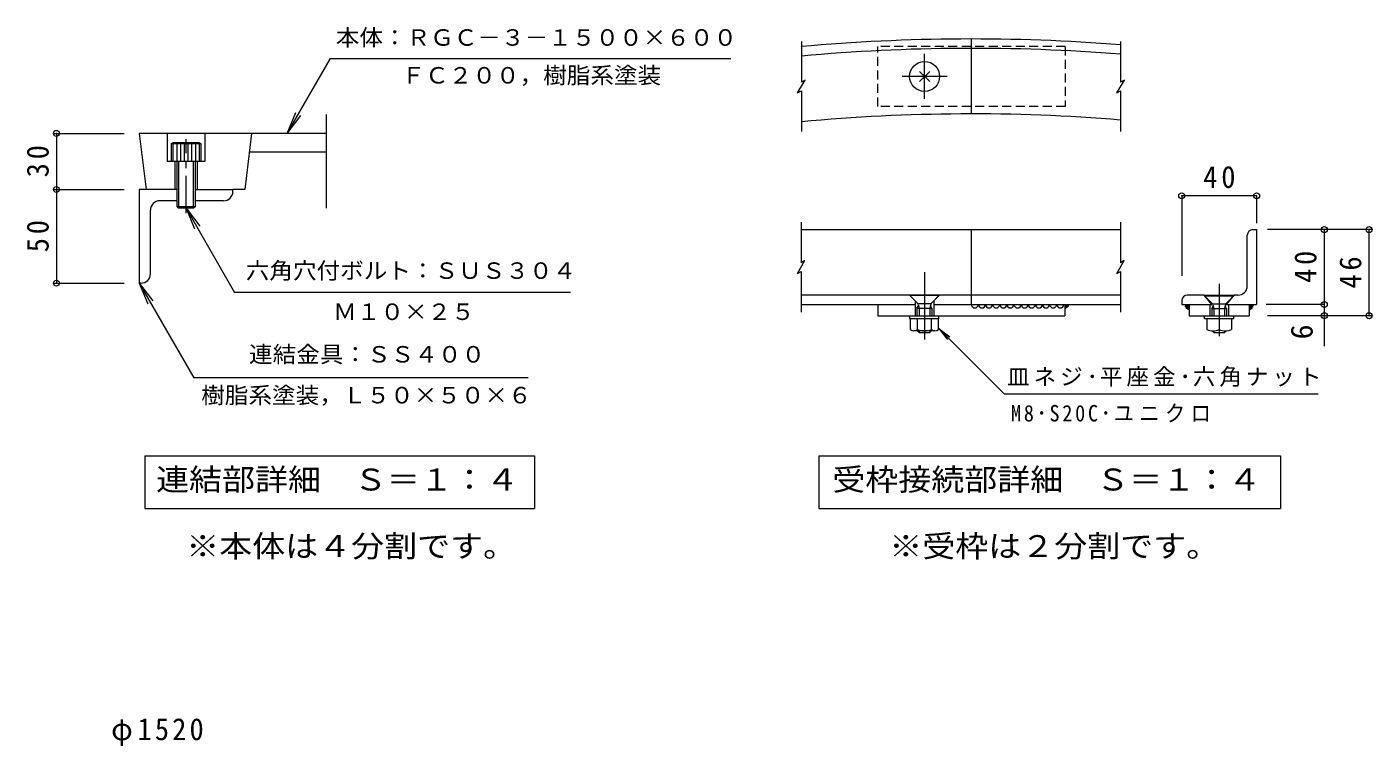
# Model space of a CAD drawing. Units: millimetres on the paper, enlarged 10 times, with parts at other scales. Extents: x -1879 to 1866, y -1364 to 1359.
# Drawn here: x 72 to 1866, y 100 to 1060 of the extents above; entities that cross this region are included whole.
import ezdxf
from ezdxf.enums import TextEntityAlignment as Align

# ---------------------------------------------------------------- set-up
doc = ezdxf.new("R2010")
doc.units = ezdxf.units.MM
doc.header["$LTSCALE"] = 10
doc.header["$PDMODE"] = 32
doc.header["$PDSIZE"] = 8
for name, pattern in [('CHAIN1', [8, 5, -1, 1, -1]), ('CHAIN2', [12, 9, -1, 1, -1]), ('DASHED1', [1.8, 1.2, -0.6])]:
    doc.linetypes.add(name, pattern=pattern)
for name, color, linetype, lineweight in [('1-0_1-0ﾚｲﾔ', 3, 'Continuous', 9), ('1-4_1-4ﾚｲﾔ', 7, 'Continuous', 9), ('1-5_1-5ﾚｲﾔ', 7, 'Continuous', 9), ('1-6_1-6ﾚｲﾔ', 7, 'Continuous', 9), ('1-E', 7, 'Continuous', 9)]:
    doc.layers.add(name, color=color, linetype=linetype, lineweight=lineweight)
doc.styles.add('ＭＳ ゴシック', font='')
doc.styles.get('ＭＳ ゴシック').set_extended_font_data('MS Gothic')

msp = doc.modelspace()

# ---------------------------------------------------------------- linework, layer by layer
at = {"layer": '1-0_1-0ﾚｲﾔ'}
for p, q in [((1331.81, 943.63), (1331.81, 1043.63)), ((221.42, 917.66), (230.63, 842.66)), ((371.42, 917.66), (362.21, 842.66)), ((1104.59, 789.12), (1530.58, 789.12)), ((1331.55, 789.12), (1331.55, 689.12)), ((1249.05, 701.63), (1104.59, 701.63)), ((1530.58, 701.63), (1289.06, 701.63)), ((1104.59, 689.12), (1256.55, 689.12)), ((1206.81, 689.12), (1206.81, 674.12)), ((1256.55, 694.12), (1256.55, 674.12)), ((1281.55, 694.12), (1281.55, 674.12)), ((1281.55, 689.12), (1530.58, 689.12)), ((1456.55, 689.12), (1456.55, 674.12)), ((1206.81, 674.12), (1456.55, 674.12))]:
    msp.add_line(p, q, dxfattribs=at)
at = {"layer": '1-0_1-0ﾚｲﾔ', "color": 4}
for p, q in [((1104.85, 1040.1), (1104.85, 985.81)), ((1530.84, 1040.1), (1530.84, 985.81)), ((1099.9, 971.54), (1109.8, 988.67)), ((1109.8, 988.67), (1104.85, 985.81)), ((1525.89, 971.54), (1535.78, 988.67)), ((1535.78, 988.67), (1530.84, 985.81)), ((1104.59, 799.12), (1104.59, 744.83)), ((1530.58, 799.12), (1530.58, 744.83)), ((1099.64, 730.56), (1109.53, 747.69)), ((1109.53, 747.69), (1104.59, 744.83)), ((1525.63, 730.56), (1535.52, 747.69)), ((1535.52, 747.69), (1530.58, 744.83))]:
    msp.add_line(p, q, dxfattribs=at)
at = {"layer": '1-0_1-0ﾚｲﾔ', "color": 4, "linetype": 'DASHED1'}
for q in [(1206.81, 1033.63), (1456.81, 953.63)]:
    msp.add_line((1456.81, 1033.63), q, dxfattribs=at)
at = {"layer": '1-0_1-0ﾚｲﾔ', "color": 4, "linetype": 'CHAIN2'}
for p, q in [((1269.31, 963.63), (1269.31, 1023.63)), ((1299.31, 993.63), (1239.31, 993.63)), ((1269.05, 732.11), (1269.05, 642.52))]:
    msp.add_line(p, q, dxfattribs=at)
at = {"layer": '1-0_1-0ﾚｲﾔ', "color": 7}
for p, q in [((1276.1, 986.85), (1262.53, 1000.42)), ((1262.53, 986.85), (1276.1, 1000.42)), ((108.06, 917.66), (201.42, 917.66)), ((111.06, 917.66), (111.06, 842.66)), ((108.06, 842.66), (201.42, 842.66)), ((111.06, 842.66), (111.06, 717.66)), ((108.06, 717.66), (201.42, 717.66)), ((1256.55, 694.12), (1249.05, 701.63)), ((1249.3, 702.16), (1288.8, 702.16)), ((1249.3, 701.41), (1288.8, 701.41)), ((1259.22, 691.5), (1249.3, 701.41)), ((1278.89, 691.5), (1288.8, 701.41)), ((1281.55, 694.12), (1289.06, 701.63)), ((1259.05, 684.29), (1260.95, 687.57)), ((1259.05, 684.29), (1279.05, 684.29)), ((1259.05, 684.29), (1259.05, 674.12)), ((1259.97, 690.54), (1278.14, 690.54)), ((1260.52, 689.22), (1261.8, 684.29)), ((1261.8, 684.29), (1261.8, 674.12)), ((1277.59, 689.22), (1276.3, 684.29)), ((1276.3, 684.29), (1276.3, 674.12)), ((1279.05, 684.29), (1277.16, 687.57)), ((1279.05, 684.29), (1279.05, 674.12)), ((1250.3, 655.68), (1250.3, 670.12)), ((1259.69, 655.68), (1259.69, 670.12)), ((1278.42, 655.68), (1278.42, 670.12)), ((1287.8, 655.68), (1287.8, 670.12)), ((1288.43, 670.12), (1288.43, 674.12)), ((1283.11, 653.87), (1254.99, 653.87)), ((1261.8, 651.63), (1259.56, 653.87)), ((1261.8, 653.87), (1261.8, 651.63)), ((1261.8, 651.63), (1276.3, 651.63)), ((1276.3, 653.87), (1276.3, 651.63)), ((1276.3, 651.63), (1278.55, 653.87)), ((1288.25, 657.29), (1299.67, 642.42)), ((1288.25, 657.29), (1303.13, 645.88)), ((1288.25, 657.29), (1375.61, 569.94))]:
    msp.add_line(p, q, dxfattribs=at)
at = {"layer": '1-0_1-0ﾚｲﾔ', "color": 7, "linetype": 'DASHED1'}
for p, q in [((1249.3, 702.16), (1249.3, 701.41)), ((1288.8, 702.16), (1288.8, 701.41))]:
    msp.add_line(p, q, dxfattribs=at)
at = {"layer": '1-0_1-0ﾚｲﾔ', "color": 4, "linetype": 'DASHED1'}
msp.add_lwpolyline([(1456.81, 953.63), (1206.81, 953.63), (1206.81, 1033.63)], dxfattribs=at)
at = {"layer": '1-0_1-0ﾚｲﾔ', "color": 4}
for points in [[(1099.9, 971.54), (1104.85, 974.39), (1104.85, 920.1)], [(1525.89, 971.54), (1530.84, 974.39), (1530.84, 920.1)], [(1099.64, 730.56), (1104.59, 733.41), (1104.59, 679.12)], [(1525.63, 730.56), (1530.58, 733.41), (1530.58, 679.12)]]:
    msp.add_lwpolyline(points, dxfattribs=at)
at = {"layer": '1-0_1-0ﾚｲﾔ'}
for points in [[(1456.55, 689.12), (1456.51, 688.07), (1456.98, 686.91), (1456.98, 685.74), (1456.74, 684.58), (1457.91, 684.11), (1458.61, 685.28), (1459.54, 685.51), (1460.47, 686.44), (1461.4, 686.91), (1461.4, 688.07), (1460.24, 688.77), (1459.3, 688.77), (1458.37, 688.54), (1457.44, 687.84), (1458.61, 687.37), (1457.44, 687.84), (1458.61, 687.14), (1459.54, 687.37), (1458.37, 687.84), (1457.44, 687.14), (1456.98, 685.98), (1458.14, 686.21), (1459.07, 686.67), (1457.91, 686.67), (1456.98, 686.21), (1458.14, 686.21), (1459.54, 686.67), (1460.47, 687.37), (1459.3, 687.37), (1458.37, 686.44), (1460, 687.14), (1460.93, 687.61), (1459.77, 686.67), (1460, 687.84), (1458.84, 687.84), (1457.91, 687.84), (1457.44, 689), (1457.44, 687.84), (1456.51, 687.14)], [(1456.51, 687.14), (1456.51, 685.98), (1457.67, 686.44), (1457.44, 685.28), (1457.21, 685.04)]]:
    msp.add_lwpolyline(points, dxfattribs=at)
at = {"layer": '1-0_1-0ﾚｲﾔ', "color": 7}
msp.add_lwpolyline([(1288.43, 670.12), (1249.68, 670.12), (1249.68, 674.12)], dxfattribs=at)
at = {"layer": '1-0_1-0ﾚｲﾔ'}
msp.add_circle((1269.31, 993.63), 20, dxfattribs=at)
for centre, radius, start, end in [((1331.81, -1481.37), 2525, 85.47917, 95.15709), ((1331.81, -1481.37), 2512.5, 85.45663, 95.18283), ((1331.81, -1481.37), 2425, 85.29233, 95.37038), ((1336.25, 689.3), 4.75, 182.1183, 357.90616), ((1345.75, 689.3), 4.75, 182.1183, 357.90616), ((1355.25, 689.3), 4.75, 182.1183, 357.90616), ((1364.76, 689.3), 4.75, 182.1183, 357.90616), ((1374.26, 689.3), 4.75, 182.1183, 357.90616), ((1383.76, 689.3), 4.75, 182.1183, 357.90616), ((1393.26, 689.3), 4.75, 182.1183, 357.90616), ((1402.76, 689.3), 4.75, 182.1183, 357.90616), ((1412.27, 689.3), 4.75, 182.1183, 357.90616), ((1421.77, 689.3), 4.75, 182.1183, 357.90616), ((1431.27, 689.3), 4.75, 182.1183, 357.90616), ((1440.77, 689.3), 4.75, 182.1183, 357.90616), ((1450.27, 689.3), 4.75, 182.1183, 357.90616)]:
    msp.add_arc(centre, radius, start, end, dxfattribs=at)
at = {"layer": '1-0_1-0ﾚｲﾔ', "color": 7}
for centre, radius, start, end in [((1255.68, 687.96), 5, 14.5742, 45), ((1282.43, 687.96), 5, 135, 165.4258), ((1254.99, 660.87), 7, 227.92572, 312.07428), ((1269.05, 679.1), 25.22, 248.19786, 291.80214), ((1283.11, 660.87), 7, 227.92557, 312.07463)]:
    msp.add_arc(centre, radius, start, end, dxfattribs=at)
for p in [(111.06, 917.66), (111.06, 842.66), (111.06, 717.66)]:
    msp.add_point(p, dxfattribs=at)
at = {"layer": '1-4_1-4ﾚｲﾔ', "color": 3}
for p, q in [((471.42, 817.66), (471.42, 942.66)), ((471.42, 917.66), (221.42, 917.66)), ((258.92, 917.66), (258.92, 880.16)), ((308.92, 917.66), (308.92, 880.16)), ((308.92, 880.16), (258.92, 880.16)), ((268.92, 880.16), (268.92, 842.66)), ((298.92, 880.16), (298.92, 842.66)), ((471.42, 892.66), (368.35, 892.66)), ((362.21, 842.66), (346.42, 842.66))]:
    msp.add_line(p, q, dxfattribs=at)
at = {"layer": '1-4_1-4ﾚｲﾔ', "color": 2}
for p, q in [((263.92, 903.66), (263.92, 880.16)), ((266.42, 903.66), (266.42, 880.16)), ((301.33, 905.16), (266.52, 905.16)), ((271.42, 903.66), (271.42, 820.16)), ((276.42, 903.66), (276.42, 880.16)), ((281.42, 903.66), (281.42, 880.16)), ((286.42, 903.66), (286.42, 880.16)), ((291.42, 903.66), (291.42, 880.16)), ((296.42, 903.66), (296.42, 880.16)), ((303.92, 903.66), (301.33, 905.16)), ((301.42, 903.66), (301.42, 880.16)), ((303.92, 880.16), (303.92, 903.66)), ((273.92, 880.16), (273.92, 817.66)), ((293.92, 817.66), (293.92, 880.16)), ((296.42, 820.16), (296.42, 880.16)), ((271.42, 820.16), (296.42, 820.16)), ((271.42, 820.16), (273.92, 817.66)), ((293.92, 817.66), (273.92, 817.66)), ((296.42, 820.16), (293.92, 817.66))]:
    msp.add_line(p, q, dxfattribs=at)
at = {"layer": '1-4_1-4ﾚｲﾔ', "color": 2, "linetype": 'CHAIN1'}
msp.add_line((283.92, 811.09), (283.92, 909.69), dxfattribs=at)
at = {"layer": '1-4_1-4ﾚｲﾔ', "color": 4}
for p, q in [((271.42, 842.66), (221.42, 842.66)), ((221.42, 842.66), (221.42, 717.66)), ((271.42, 827.66), (248.92, 827.66)), ((296.42, 842.66), (346.42, 842.66)), ((333.92, 827.66), (296.42, 827.66)), ((346.42, 840.16), (346.42, 842.66)), ((236.42, 730.16), (236.42, 815.16)), ((223.92, 717.66), (221.42, 717.66))]:
    msp.add_line(p, q, dxfattribs=at)
at = {"layer": '1-4_1-4ﾚｲﾔ', "color": 2}
msp.add_lwpolyline([(303.92, 903.66), (263.92, 903.66), (266.52, 905.16)], dxfattribs=at)
at = {"layer": '1-4_1-4ﾚｲﾔ', "color": 4}
for centre, start, end in [((248.92, 815.16), 90, 180), ((333.92, 840.16), 270, 0), ((223.92, 730.16), 270, 0)]:
    msp.add_arc(centre, 12.5, start, end, dxfattribs=at)
at = {"layer": '1-5_1-5ﾚｲﾔ'}
for p, q in [((228.95, 486.99), (748.95, 486.99)), ((228.95, 486.99), (228.95, 416.99)), ((748.95, 486.99), (748.95, 416.99)), ((228.95, 416.99), (748.95, 416.99))]:
    msp.add_line(p, q, dxfattribs=at)
at = {"layer": '1-E'}
for p, q in [((418.99, 917.66), (476.72, 1017.66)), ((476.72, 1017.66), (1010.65, 1017.66)), ((418.99, 917.66), (430.47, 945.38)), ((418.99, 917.66), (437.25, 941.46)), ((1612.26, 834.28), (1612.26, 727.32)), ((1712.26, 834.28), (1612.26, 834.28)), ((1712.26, 834.28), (1712.26, 797.87)), ((283.92, 817.66), (302.19, 793.86)), ((283.92, 817.66), (295.4, 789.94)), ((283.92, 817.66), (348.75, 705.38)), ((1865.29, 789.12), (1726.77, 789.12)), ((1802.46, 789.12), (1802.46, 689.12)), ((1862.29, 674.12), (1862.29, 789.12)), ((221.42, 717.66), (294.5, 591.09)), ((221.42, 717.66), (239.69, 693.86)), ((221.42, 717.66), (232.9, 689.94)), ((796.73, 705.38), (348.75, 705.38)), ((1642.51, 701.64), (1682.01, 701.64)), ((1642.51, 700.89), (1682.01, 700.89)), ((1652.43, 690.97), (1642.51, 700.89)), ((1672.1, 690.97), (1682.01, 700.89)), ((1652.26, 683.76), (1654.16, 687.05)), ((1652.26, 683.76), (1672.26, 683.76)), ((1652.26, 683.76), (1652.26, 674.12)), ((1653.18, 690.01), (1671.35, 690.01)), ((1653.73, 688.7), (1655.01, 683.76)), ((1655.01, 683.76), (1655.01, 674.12)), ((1670.8, 688.7), (1669.51, 683.76)), ((1669.51, 683.76), (1669.51, 674.12)), ((1672.26, 683.76), (1670.37, 687.05)), ((1672.26, 683.76), (1672.26, 674.12)), ((1802.46, 689.12), (1724.94, 689.12)), ((1802.46, 689.12), (1802.46, 674.12)), ((1646.01, 670.12), (1646.01, 655.68)), ((1662.26, 670.12), (1662.26, 655.68)), ((1678.51, 670.12), (1678.51, 655.68)), ((1681.64, 670.12), (1681.64, 674.12)), ((1865.29, 674.12), (1726.77, 674.12)), ((1802.46, 674.12), (1802.46, 633.41)), ((1655.01, 651.63), (1652.77, 653.87)), ((1655.01, 653.87), (1655.01, 651.63)), ((1655.01, 651.63), (1669.51, 651.63)), ((1669.51, 653.87), (1669.51, 651.63)), ((1669.51, 651.63), (1671.76, 653.87)), ((740.48, 591.09), (294.5, 591.09)), ((1375.61, 569.94), (1794.53, 569.94)), ((1128.13, 486.99), (1744.13, 486.99)), ((1128.13, 486.99), (1128.13, 416.99)), ((1744.13, 486.99), (1744.13, 416.99)), ((1128.13, 416.99), (1744.13, 416.99))]:
    msp.add_line(p, q, dxfattribs=at)
at = {"layer": '1-E', "color": 3}
for p, q in [((1699.76, 714.12), (1699.76, 781.62)), ((1707.26, 789.12), (1712.26, 789.12)), ((1712.26, 789.12), (1712.26, 689.12)), ((1672.26, 689.12), (1682.26, 701.62)), ((1687.26, 701.62), (1682.26, 701.62)), ((1612.26, 694.12), (1612.26, 689.12)), ((1612.26, 689.12), (1652.26, 689.12)), ((1618.6, 688.73), (1616.42, 688.73)), ((1649.76, 689.12), (1649.76, 674.12)), ((1672.26, 689.12), (1712.26, 689.12)), ((1674.76, 689.12), (1674.76, 674.12)), ((1702.26, 689.12), (1702.26, 674.12)), ((1705.93, 688.73), (1708.11, 688.73))]:
    msp.add_line(p, q, dxfattribs=at)
at = {"layer": '1-E', "linetype": 'DASHED1'}
for p, q in [((1642.51, 701.64), (1642.51, 700.89)), ((1682.01, 701.64), (1682.01, 700.89))]:
    msp.add_line(p, q, dxfattribs=at)
at = {"layer": '1-E', "color": 4, "linetype": 'CHAIN1'}
msp.add_line((1662.26, 716.64), (1662.26, 640.17), dxfattribs=at)
at = {"layer": '1-E', "color": 3}
for points in [[(1652.26, 689.12), (1642.27, 701.62), (1619.76, 701.62)], [(1618.6, 688.73), (1619.57, 688.25), (1620.53, 687.76), (1621.02, 686.55), (1621.5, 685.34), (1619.81, 685.1), (1618.84, 685.58), (1617.87, 685.83), (1616.9, 686.55), (1618.11, 687.28), (1619.08, 686.55), (1620.53, 685.83), (1621.5, 684.37), (1619.81, 684.62), (1618.84, 685.34), (1617.87, 686.07), (1619.08, 685.83), (1620.05, 685.1), (1619.32, 686.31), (1618.84, 687.52), (1620.05, 687.52), (1621.02, 686.79), (1621.99, 686.07), (1620.78, 686.07), (1619.81, 687.28), (1621.02, 687.28), (1621.5, 686.07), (1620.29, 687.04), (1620.29, 688.25), (1621.5, 687.76), (1620.78, 688.97), (1621.99, 687.76), (1621.5, 686.55), (1620.78, 685.34), (1619.81, 685.1), (1619.81, 685.34)], [(1622.26, 689.12), (1622.23, 687.76), (1622.23, 685.1), (1621.74, 683.89), (1621.74, 682.68), (1620.78, 682.44), (1619.81, 683.16), (1618.84, 683.89), (1618.35, 685.1), (1617.87, 686.31), (1617.87, 687.52), (1617.39, 688.73)], [(1622.26, 689.12), (1622.26, 674.12), (1702.26, 674.12)], [(1702.26, 689.12), (1702.3, 687.76), (1702.3, 685.1), (1702.78, 683.89), (1702.78, 682.68), (1703.75, 682.44), (1704.72, 683.16), (1705.69, 683.89), (1706.17, 685.1), (1706.66, 686.31), (1706.66, 687.52), (1707.14, 688.73)], [(1705.93, 688.73), (1704.96, 688.25), (1704, 687.76), (1703.51, 686.55), (1703.03, 685.34), (1704.72, 685.1), (1705.69, 685.58), (1706.66, 685.83), (1707.63, 686.55), (1706.42, 687.28), (1705.45, 686.55), (1704, 685.83), (1703.03, 684.37), (1704.72, 684.62), (1705.69, 685.34), (1706.66, 686.07), (1705.45, 685.83), (1704.48, 685.1), (1705.21, 686.31), (1705.69, 687.52), (1704.48, 687.52), (1703.51, 686.79), (1702.54, 686.07), (1703.75, 686.07), (1704.72, 687.28), (1703.51, 687.28), (1703.03, 686.07), (1704.24, 687.04), (1704.24, 688.25), (1703.03, 687.76), (1703.75, 688.97), (1702.54, 687.76), (1703.03, 686.55), (1703.75, 685.34), (1704.72, 685.1), (1704.72, 685.34)]]:
    msp.add_lwpolyline(points, dxfattribs=at)
at = {"layer": '1-E'}
msp.add_lwpolyline([(1681.64, 670.12), (1642.89, 670.12), (1642.89, 674.12)], dxfattribs=at)
at = {"layer": '1-E', "color": 3}
for centre, radius, start, end in [((1707.26, 781.62), 7.5, 90, 180), ((1619.76, 694.12), 7.5, 90, 180), ((1687.26, 714.12), 12.5, 270, 0)]:
    msp.add_arc(centre, radius, start, end, dxfattribs=at)
at = {"layer": '1-E'}
for centre, radius, start, end in [((1648.89, 687.44), 5, 14.5742, 45), ((1675.64, 687.44), 5, 135, 165.4258), ((1654.14, 673.07), 19.2, 244.96066, 295.03967), ((1670.39, 673.07), 19.2, 244.96033, 295.03934)]:
    msp.add_arc(centre, radius, start, end, dxfattribs=at)
for p in [(1612.26, 834.28), (1712.26, 834.28), (1802.46, 789.12), (1862.29, 789.12), (1802.46, 689.12), (1802.46, 674.12), (1862.29, 674.12)]:
    msp.add_point(p, dxfattribs=at)

# ---------------------------------------------------------------- texts
at = {"layer": '1-0_1-0ﾚｲﾔ', "color": 2, "char_height": 29.33, "attachment_point": 7, "rotation": 90, "style": 'ＭＳ ゴシック'}
for s, insert in [('\\T1.27;\\W0.95;30', (101.06, 858.91)), ('\\T1.27;\\W0.95;50', (101.06, 758.91))]:
    msp.add_mtext(s, dxfattribs=dict(at, insert=insert))
at = {"layer": '1-4_1-4ﾚｲﾔ', "color": 2, "insert": (184.03, 99.52), "char_height": 29.33, "attachment_point": 7, "style": 'ＭＳ ゴシック'}
msp.add_mtext('\\T1.22;\\W0.95;φ1520', dxfattribs=at)
at = {"layer": '1-5_1-5ﾚｲﾔ', "color": 2, "style": 'ＭＳ ゴシック', "width": 1.1}
msp.add_text('連結部詳細\u3000Ｓ＝１：４', height=29.33, dxfattribs=at).set_placement((243.95, 431.99), align=Align.BOTTOM_LEFT)
at = {"layer": '1-6_1-6ﾚｲﾔ', "color": 2, "style": 'ＭＳ ゴシック', "width": 1.1}
for s, p in [('※本体は４分割です。', (284.19, 343.07)), ('※受枠は２分割です。', (1222.21, 343.07))]:
    msp.add_text(s, height=29.33, dxfattribs=at).set_placement(p, align=Align.BOTTOM_LEFT)
at = {"layer": '1-E', "color": 3, "style": 'ＭＳ ゴシック', "width": 1.05}
for s, p in [('本体：ＲＧＣ－３－１５００×６００', (483.72, 1028.03)), ('ＦＣ２００，樹脂系塗装', (571.41, 977.53)), ('六角穴付ボルト：ＳＵＳ３０４', (363.57, 716.8)), ('Ｍ１０×２５', (480.24, 661.86)), ('連結金具：ＳＳ４００', (367.97, 605.06)), ('樹脂系塗装，Ｌ５０×５０×６', (304.2, 550.47))]:
    msp.add_text(s, height=21.99, dxfattribs=at).set_placement(p, align=Align.BOTTOM_LEFT)
at = {"layer": '1-E', "color": 2, "style": 'ＭＳ ゴシック'}
msp.add_text('6', height=29.33, rotation=90, dxfattribs=at).set_placement((1795.75, 642.57), align=Align.BOTTOM_LEFT)
at = {"layer": '1-E', "color": 2, "style": 'ＭＳ ゴシック', "width": 1.1}
msp.add_text('受枠接続部詳細\u3000Ｓ＝１：４', height=29.33, dxfattribs=at).set_placement((1146.13, 431.99), align=Align.BOTTOM_LEFT)
at = {"layer": '1-E', "color": 2, "insert": (1641.01, 844.28), "char_height": 29.33, "attachment_point": 7, "style": 'ＭＳ ゴシック'}
msp.add_mtext('\\T1.27;\\W0.95;40', dxfattribs=at)
at = {"layer": '1-E', "color": 2, "char_height": 29.33, "attachment_point": 7, "rotation": 90, "style": 'ＭＳ ゴシック'}
for s, insert in [('\\T1.27;\\W0.95;40', (1792.46, 717.87)), ('\\T1.27;\\W0.95;46', (1852.29, 710.37))]:
    msp.add_mtext(s, dxfattribs=dict(at, insert=insert))
at = {"layer": '1-E', "char_height": 21.99, "attachment_point": 7, "style": 'ＭＳ ゴシック'}
for s, insert in [('\\T1.18;皿ネジ･平座金･六角ナット', (1379.34, 579.24)), ('\\T1.27;\\W0.9;M8･S20C･ユニクロ', (1384.53, 531.66))]:
    msp.add_mtext(s, dxfattribs=dict(at, insert=insert))

doc.saveas('drawing.dxf')
